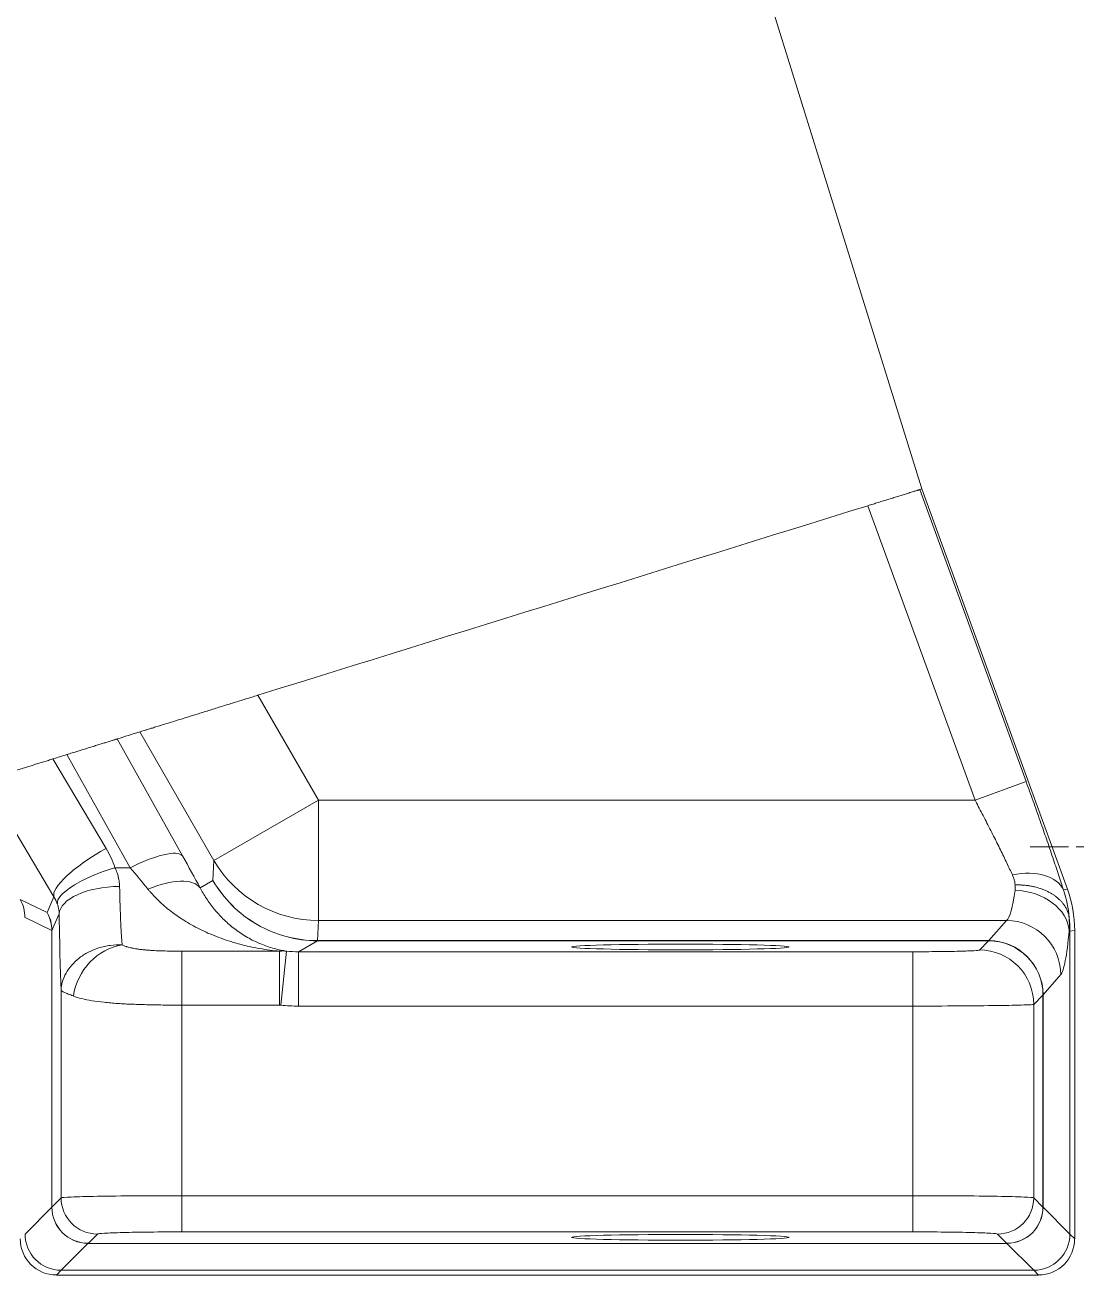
# Model space of a CAD drawing. Header units: millimetres. Extents: x -2122 to 22797, y 3569 to 89276.
# Drawn here: x 9752.5 to 9925.6, y 87179.6 to 87383.9 of the extents above; entities that cross this region are included whole.
import ezdxf

# ---------------------------------------------------------------- set-up
doc = ezdxf.new("R2010")
doc.units = ezdxf.units.MM
doc.header["$LTSCALE"] = 20
doc.linetypes.add('CENTER', pattern=[2, 1.25, -0.25, 0.25, -0.25])
doc.layers.add('IA-DIBUJO', color=3, linetype='Continuous', lineweight=30)
doc.layers.add('IA-EJES', color=4, linetype='CENTER')

msp = doc.modelspace()

# ---------------------------------------------------------------- linework, layer by layer
at = {"layer": 'IA-DIBUJO', "color": 3, "linetype": 'Continuous', "lineweight": 0, "extrusion": (0, 1, -2.22045e-16)}
for p, q in [((9899.19, 87308.09, 1283.42), (9824.01, 87550.12, 1283.42)), ((9898.87, 87307.99, 1283.42), (9916.25, 87260.25, 1283.42)), ((9923, 87242.67, 1283.42), (9899.19, 87308.09, 1283.42)), ((9907.9, 87257.21, 1283.42), (9890.38, 87305.35, 1283.42)), ((9790.62, 87274.37, 1283.42), (9800.53, 87257.21, 1283.42)), ((9767.63, 87267.22, 1283.42), (9778.29, 87248.13, 1283.42)), ((9783.44, 87247.35, 1283.42), (9771.31, 87268.37, 1283.42)), ((9757.1, 87263.95, 1283.42), (9765.82, 87249.32, 1283.42)), ((9769.74, 87246.17, 1283.42), (9759.41, 87264.67, 1283.42)), ((9757.28, 87241.42, 1283.42), (9745.91, 87260.48, 1283.42)), ((9907.9, 87257.21, 1283.42), (9916.25, 87260.25, 1283.42)), ((9800.53, 87257.21, 1283.42), (9783.44, 87247.35, 1283.42)), ((9800.53, 87257.21, 1283.42), (9907.9, 87257.21, 1283.42)), ((9800.53, 87237.55, 1283.42), (9800.53, 87257.21, 1283.42)), ((9909.28, 87254.58, 1283.42), (9909.28, 87254.58, 1283.42)), ((9909.28, 87254.58, 1283.42), (9909.28, 87254.58, 1283.42)), ((9783.28, 87244.09, 1283.42), (9783.44, 87247.35, 1283.42)), ((9767.26, 87246.17, 1283.42), (9769.74, 87246.17, 1283.42)), ((9781.18, 87242.88, 1283.42), (9783.28, 87244.09, 1283.42)), ((9922.34, 87242.56, 1283.42), (9923, 87242.67, 1283.42)), ((9751.76, 87240.99, 1283.42), (9756.15, 87238.86, 1283.42)), ((9756.15, 87238.86, 1283.42), (9757.28, 87241.42, 1283.42)), ((9758.14, 87238.61, 1283.42), (9756.95, 87235.9, 1283.42)), ((9756.93, 87235.9, 1283.42), (9752.55, 87238.02, 1283.42)), ((9800.53, 87237.55, 1283.42), (9800.36, 87234.25, 1283.42)), ((9913.06, 87237.55, 1283.42), (9800.53, 87237.55, 1283.42)), ((9910.18, 87234.25, 1283.42), (9913.06, 87237.55, 1283.42)), ((9756.93, 87190.65, 1283.42), (9756.93, 87235.9, 1283.42)), ((9756.93, 87235.9, 1283.42), (9756.95, 87235.9, 1283.42)), ((9756.95, 87235.9, 1283.42), (9756.95, 87190.69, 1283.42)), ((9800.38, 87234.22, 1283.42), (9797.29, 87232.44, 1283.42)), ((9800.38, 87234.25, 1283.42), (9910.18, 87234.25, 1283.42)), ((9800.38, 87234.25, 1283.42), (9800.38, 87234.22, 1283.42)), ((9910.12, 87234.22, 1283.42), (9800.38, 87234.22, 1283.42)), ((9908.61, 87232.71, 1283.42), (9910.12, 87234.22, 1283.42)), ((9910.12, 87234.22, 1283.42), (9910.12, 87234.22, 1283.42)), ((9923.41, 87235.77, 1283.42), (9923.3, 87235.88, 1283.42)), ((9924.19, 87235.93, 1283.42), (9923.41, 87235.79, 1283.42)), ((9923.41, 87186.28, 1283.42), (9923.41, 87235.77, 1283.42)), ((9924.19, 87185.5, 1283.42), (9924.19, 87235.93, 1283.42)), ((9778.21, 87232.52, 1283.42), (9794.19, 87232.52, 1283.42)), ((9778.21, 87232.52, 1283.42), (9778.21, 87223.71, 1283.42)), ((9794.19, 87232.52, 1283.42), (9794.19, 87223.71, 1283.42)), ((9795.29, 87232.54, 1283.42), (9794.39, 87223.7, 1283.42)), ((9797.29, 87232.44, 1283.42), (9897.75, 87232.44, 1283.42)), ((9797.29, 87232.44, 1283.42), (9797.29, 87223.55, 1283.42)), ((9897.75, 87232.44, 1283.42), (9897.75, 87223.55, 1283.42)), ((9921.92, 87228.7, 1283.42), (9919.04, 87225.4, 1283.42)), ((9758.46, 87192.2, 1283.42), (9758.46, 87226.18, 1283.42)), ((9919.01, 87225.34, 1283.42), (9917.5, 87223.83, 1283.42)), ((9919.01, 87190.69, 1283.42), (9919.01, 87225.34, 1283.42)), ((9919.01, 87225.34, 1283.42), (9919.01, 87225.34, 1283.42)), ((9919.03, 87225.39, 1283.42), (9919.03, 87190.65, 1283.42)), ((9778.21, 87223.71, 1283.42), (9778.21, 87192.55, 1283.42)), ((9794.19, 87223.71, 1283.42), (9778.21, 87223.71, 1283.42)), ((9897.75, 87223.55, 1283.42), (9797.29, 87223.55, 1283.42)), ((9897.75, 87192.55, 1283.42), (9897.75, 87223.55, 1283.42)), ((9917.5, 87223.83, 1283.42), (9917.5, 87192.2, 1283.42)), ((9756.95, 87190.69, 1283.42), (9758.46, 87192.2, 1283.42)), ((9778.21, 87192.55, 1283.42), (9897.75, 87192.55, 1283.42)), ((9778.21, 87192.55, 1283.42), (9778.21, 87186.63, 1283.42)), ((9897.75, 87192.55, 1283.42), (9897.75, 87186.63, 1283.42)), ((9917.5, 87192.2, 1283.42), (9919.01, 87190.69, 1283.42)), ((9752.55, 87186.27, 1283.42), (9756.93, 87190.65, 1283.42)), ((9919.03, 87190.65, 1283.42), (9923.41, 87186.27, 1283.42)), ((9764.38, 87186.27, 1283.42), (9762.87, 87184.76, 1283.42)), ((9897.75, 87186.63, 1283.42), (9778.21, 87186.63, 1283.42)), ((9913.08, 87184.76, 1283.42), (9911.57, 87186.27, 1283.42)), ((9923.41, 87186.28, 1283.42), (9924.19, 87185.5, 1283.42)), ((9762.84, 87184.75, 1283.42), (9758.45, 87180.36, 1283.42)), ((9913.12, 87184.75, 1283.42), (9762.84, 87184.75, 1283.42)), ((9762.87, 87184.76, 1283.42), (9913.08, 87184.76, 1283.42)), ((9917.51, 87180.36, 1283.42), (9913.12, 87184.75, 1283.42)), ((9758.46, 87180.36, 1283.42), (9757.69, 87179.58, 1283.42)), ((9918.27, 87179.58, 1283.42), (9757.69, 87179.58, 1283.42)), ((9758.46, 87180.36, 1283.42), (9917.49, 87180.36, 1283.42)), ((9918.27, 87179.58, 1283.42), (9917.49, 87180.36, 1283.42))]:
    msp.add_line(p, q, dxfattribs=at)
at = {"layer": 'IA-DIBUJO', "color": 3, "linetype": 'Continuous', "lineweight": 0}
for centre, radius, start, end in [((9904.46, 87235.93, 1283.42), 19.73, 359.9998, 20.0002), ((9794.19, 87221.79, 1283.42), 1.92, 84.1835, 89.99)]:
    msp.add_arc(centre, radius, start, end, dxfattribs=at)
at = {"layer": 'IA-DIBUJO', "color": 3, "linetype": 'Continuous', "lineweight": 0, "extrusion": (0, -2.22045e-16, -1)}
msp.add_arc((-9797.29, 87252.24, -1283.42), 28.69, 270.0004, 275.8021, dxfattribs=at)
at = {"layer": 'IA-DIBUJO', "color": 3, "linetype": 'Continuous', "lineweight": 0, "extrusion": (-2.46519e-32, -2.22045e-16, -1)}
for centre, major_axis, ratio, start_param, end_param in [((9765.82, 87246.35, 1283.42), (-8.48, -5.06), 0.261378, 0.054247, 1.725446), ((9755.62, 87243.01, 1283.42), (6.35, -12.1), 0.877264, -1.632642, -1.378094), ((9772.64, 87237.95, 1283.42), (8.67, 4.72), 0.430922, -1.34035, -0.05803), ((9758.46, 87186.27, 1283.42), (-4.19, 4.19), 0.995626, -2.352687, -0.788906)]:
    msp.add_ellipse(centre, major_axis=major_axis, ratio=ratio, start_param=start_param, end_param=end_param, dxfattribs=at)
at = {"layer": 'IA-DIBUJO', "color": 3, "linetype": 'Continuous', "lineweight": 0, "extrusion": (2.46519e-32, -2.22045e-16, -1)}
msp.add_ellipse((9769.74, 87243.2, 1283.42), major_axis=(8.62, 4.81), ratio=0.265428, start_param=-1.423686, end_param=-0.05431, dxfattribs=at)
at = {"layer": 'IA-DIBUJO', "color": 3, "linetype": 'Continuous', "lineweight": 0, "extrusion": (9.86076e-32, -2.22045e-16, -1)}
msp.add_ellipse((9773.45, 87254.24, 1283.42), major_axis=(-14.52, 25.34), ratio=0.041193, start_param=1.838011, end_param=2.059072, dxfattribs=at)
at = {"layer": 'IA-DIBUJO', "color": 3, "linetype": 'Continuous', "lineweight": 0, "extrusion": (0, -2.22045e-16, -1)}
for centre, major_axis, ratio, start_param, end_param in [((9800.53, 87257.21, 1283.42), (-19.73, 1.01), 0.995386, -1.621783, -0.576933), ((9800.36, 87240.15, 1283.42), (-0.01, -5.93), 0.025044, -0.096002, -0.026268), ((9918.95, 87236.46, 1283.42), (0.03, 11.13), 0.096785, -3.252562, -3.241379), ((9859.71, 87185.74, 1283.42), (-17.78, 0), 0.026213, -4.712389, 1.570796), ((9918.25, 87185.52, 1283.42), (4.2, -4.2), 0.997265, -0.784029, 0.784029)]:
    msp.add_ellipse(centre, major_axis=major_axis, ratio=ratio, start_param=start_param, end_param=end_param, dxfattribs=at)
at = {"layer": 'IA-DIBUJO', "color": 3, "linetype": 'Continuous', "lineweight": 0, "extrusion": (-1.2326e-32, -2.22045e-16, -1)}
msp.add_ellipse((9767.26, 87243.2, 1283.42), major_axis=(-9.39, -3.05), ratio=0.287246, start_param=0.044497, end_param=1.663805, dxfattribs=at)
at = {"layer": 'IA-DIBUJO', "color": 3, "linetype": 'Continuous', "lineweight": 0}
for centre, major_axis, ratio, start_param, end_param in [((9764.92, 87250.23, 1283.42), (-14.52, 16.86), 0.047156, -2.075846, -1.85458), ((9914, 87239.52, 1283.42), (8.47, 2.71), 0.598895, 0.065399, 1.381344), ((9912.83, 87257.21, 1283.42), (0, -19.75), 0.121873, 0.095972, 0.73046), ((9914.44, 87235.88, 1283.42), (8.85, -0.83), 0.743412, 0.125555, 1.64044), ((9746.63, 87238.03, 1283.42), (0.56, 5.9), 0.997476, -1.47637, -0.953506), ((9752.34, 87238.62, 1283.42), (-5.53, 1.78), 0.9579, -2.518809, -2.293378), ((9751.03, 87235.9, 1283.42), (-5.42, 2.39), 0.997896, -2.725978, -2.202153), ((9751.03, 87235.9, 1283.42), (2.59, 5.33), 0.995665, -1.12093, -0.597647), ((9913.06, 87228.7, 1283.42), (-6.7, 5.85), 0.991933, -2.419829, -0.857058), ((9903.67, 87235.78, 1283.42), (8.86, 17.7), 0.997106, -1.107507, -0.994739), ((9807.12, 87248.51, 1283.42), (-11.64, -12.53), 0.584564, -5.787784, -5.785758), ((9910.12, 87225.34, 1283.42), (-6.56, 6), 0.999249, -2.400099, -0.830051), ((9910.12, 87225.34, 1283.42), (-6.29, 6.29), 0.999315, -2.355852, -0.785741), ((9910.09, 87238.67, 1283.42), (-0.03, -4.45), 0.242, 0.101188, 0.112373), ((9910.17, 87225.39, 1283.42), (-6.38, 6.19), 0.992805, -2.36696, -0.803382), ((9910.18, 87225.4, 1283.42), (-6.7, 5.85), 0.991933, -2.419829, -0.857058), ((9797.27, 87252.25, 1283.42), (9.9, -17.17), 0.999724, -0.623761, -0.522544), ((9859.71, 87233.21, 1283.42), (-17.78, 0), 0.026177, -4.712389, 1.570796), ((9908.61, 87223.83, 1283.42), (-6.29, 6.29), 0.999315, -2.355852, -0.785741), ((10239.45, 88026.67, 1283.42), (-320.45, -801.34), 0.000113, -0.011685, -0.003848), ((9911.57, 87192.2, 1283.42), (4.19, 4.19), 0.999315, -2.355852, -0.785741), ((9755.74, 87188.28, 1283.42), (1.21, 2.42), 0.00001, -0.186211, -0.058845), ((9913.08, 87190.69, 1283.42), (4.19, 4.19), 0.999315, -2.355852, -0.785741), ((9913.12, 87190.65, 1283.42), (4.19, 4.19), 0.99301, -2.352687, -0.788906), ((9920.21, 87188.28, 1283.42), (-1.21, 2.42), 0.00001, 0.058845, 0.186211), ((9757.7, 87185.52, 1283.42), (4.2, 4.2), 0.997265, 2.357564, 3.925621), ((9917.5, 87186.27, 1283.42), (-4.19, -4.19), 0.995626, 0.788906, 2.352687), ((9760.46, 87183.56, 1283.42), (2.42, 1.21), 0.00001, 0.058846, 0.186212), ((9915.5, 87183.56, 1283.42), (-2.42, 1.21), 0.00001, -0.186212, -0.058846), ((9768.3, 87196.11, 1283.42), (10.74, 15.5), 0.26283, 3.319639, 3.321778), ((9907.64, 87196.14, 1283.42), (-10.76, 15.52), 0.262629, 2.961573, 2.96371)]:
    msp.add_ellipse(centre, major_axis=major_axis, ratio=ratio, start_param=start_param, end_param=end_param, dxfattribs=at)
at = {"layer": 'IA-DIBUJO', "color": 3, "linetype": 'Continuous', "lineweight": 0, "extrusion": (3.85186e-34, -2.22045e-16, -1)}
msp.add_ellipse((9768.02, 87238.61, 1283.42), major_axis=(-9.88, -0.13), ratio=0.455497, start_param=0.029409, end_param=1.5769, dxfattribs=at)
at = {"layer": 'IA-DIBUJO', "color": 3, "linetype": 'Continuous', "lineweight": 0, "extrusion": (-3.69779e-32, -2.22045e-16, -1)}
msp.add_ellipse((9807.09, 87252.87, 1283.42), major_axis=(-14.97, -15.61), ratio=0.681714, start_param=-0.578683, end_param=-0.576654, dxfattribs=at)
at = {"layer": 'IA-DIBUJO', "color": 3, "linetype": 'Continuous', "lineweight": 0, "extrusion": (1.2326e-32, -2.22045e-16, -1)}
for centre, major_axis, ratio, start_param, end_param in [((10716.47, 87556.85, 1283.42), (-806.35, -322.63), 0.000113, 0.003597, 0.011409), ((9768.44, 87225.21, 1283.42), (5.33, 7.11), 0.853796, -2.140136, -0.72053), ((9794.29, 87222.64, 1283.42), (1.34, 9.86), 0.772659, -0.187058, -0.045456)]:
    msp.add_ellipse(centre, major_axis=major_axis, ratio=ratio, start_param=start_param, end_param=end_param, dxfattribs=at)
at = {"layer": 'IA-DIBUJO', "color": 3, "linetype": 'Continuous', "lineweight": 0, "extrusion": (-4.93038e-32, -2.22045e-16, -1)}
for centre, ratio, start_param, end_param in [((9764.38, 87192.2, 1283.42), 0.999315, -2.355852, -0.785741), ((9762.84, 87190.65, 1283.42), 0.99301, -2.352687, -0.788906), ((9762.87, 87190.69, 1283.42), 0.999315, -2.355852, -0.785741)]:
    msp.add_ellipse(centre, major_axis=(-4.19, 4.19), ratio=ratio, start_param=start_param, end_param=end_param, dxfattribs=at)
at = {"layer": 'IA-DIBUJO', "color": 3, "linetype": 'Continuous', "lineweight": 0}
for points, weights in [([(9890.38, 87305.35, 1283.42), (9895.16, 87306.84, 1283.42), (9898.62, 87307.91, 1283.42), (9898.87, 87307.99, 1283.42)], [1, 0.816916247342, 0.816916247342, 1]), ([(9771.31, 87268.37, 1283.42), (9771.87, 87268.54, 1283.42), (9779.73, 87270.98, 1283.42), (9790.57, 87274.35, 1283.42)], [1, 0.817280942531, 0.816916973799, 0.998908093805]), ([(9790.57, 87274.35, 1283.42), (9790.59, 87274.36, 1283.42), (9790.6, 87274.36, 1283.42), (9790.62, 87274.37, 1283.42)], [0.998908093805, 0.999271336079, 0.999635304811, 1]), ([(9759.41, 87264.67, 1283.42), (9764.14, 87266.14, 1283.42), (9767.37, 87267.14, 1283.42), (9767.63, 87267.22, 1283.42)], [1, 0.849744137706, 0.849744137706, 1]), ([(9923.41, 87235.79, 1283.42), (9923.41, 87235.78, 1283.42), (9923.41, 87235.78, 1283.42), (9923.41, 87235.77, 1283.42)], [1, 0.999999904181, 0.999999904181, 1]), ([(9923.41, 87186.27, 1283.42), (9923.41, 87186.27, 1283.42), (9923.41, 87186.27, 1283.42), (9923.41, 87186.28, 1283.42)], [1, 0.9999996191, 0.9999996191, 1])]:
    msp.add_rational_spline(points, weights, degree=3, dxfattribs=at)
for points in [[(9898.87, 87307.99, 1283.42), (9898.98, 87308.02, 1283.42), (9899.08, 87308.06, 1283.42), (9899.19, 87308.09, 1283.42)], [(9790.62, 87274.37, 1283.42), (9823.88, 87284.7, 1283.42), (9857.13, 87295.03, 1283.42), (9890.38, 87305.35, 1283.42)], [(9767.63, 87267.22, 1283.42), (9768.85, 87267.61, 1283.42), (9770.08, 87267.99, 1283.42), (9771.31, 87268.37, 1283.42)], [(9757.1, 87263.95, 1283.42), (9757.87, 87264.19, 1283.42), (9758.64, 87264.43, 1283.42), (9759.41, 87264.67, 1283.42)], [(9914.44, 87242.5, 1283.42), (9914.48, 87242.77, 1283.42), (9914.49, 87243.06, 1283.42), (9914.46, 87243.35, 1283.42)], [(9922.34, 87242.56, 1283.42), (9922.86, 87241.05, 1283.42), (9923.16, 87239.53, 1283.42), (9923.29, 87238.02, 1283.42)], [(9923.26, 87238.26, 1283.42), (9923.33, 87237.46, 1283.42), (9923.34, 87236.66, 1283.42), (9923.3, 87235.88, 1283.42)]]:
    msp.add_open_spline(points, degree=3, dxfattribs=at)
msp.add_rational_spline([(9748.47, 87261.27, 1283.42), (9748.79, 87261.37, 1283.42), (9749.13, 87261.48, 1283.42), (9749.49, 87261.59, 1283.42), (9751.66, 87262.26, 1283.42), (9754.35, 87263.1, 1283.42), (9757.1, 87263.95, 1283.42)], [0.975061381996, 0.981599804269, 0.989912676937, 1, 0.942655998241, 0.942655998241, 1], degree=3, knots=[72.4169756, 72.4169756, 72.4169756, 72.4169756, 72.5639649, 72.5639649, 72.5639649, 73.399564, 73.399564, 73.399564, 73.399564], dxfattribs=at)
for points, knots in [([(9916.25, 87260.25, 1283.42), (9916.44, 87259.72, 1283.42), (9916.63, 87259.2, 1283.42), (9917.01, 87258.13, 1283.42), (9917.2, 87257.6, 1283.42), (9917.59, 87256.53, 1283.42), (9917.78, 87255.99, 1283.42), (9918.16, 87254.91, 1283.42), (9918.35, 87254.37, 1283.42), (9918.73, 87253.3, 1283.42), (9918.91, 87252.76, 1283.42), (9919.26, 87251.78, 1283.42), (9919.41, 87251.33, 1283.42), (9919.74, 87250.37, 1283.42), (9919.92, 87249.86, 1283.42), (9920.27, 87248.84, 1283.42), (9920.44, 87248.34, 1283.42), (9920.77, 87247.36, 1283.42), (9920.93, 87246.88, 1283.42), (9921.24, 87245.94, 1283.42), (9921.39, 87245.48, 1283.42), (9921.69, 87244.58, 1283.42), (9921.83, 87244.14, 1283.42), (9922.1, 87243.32, 1283.42), (9922.22, 87242.93, 1283.42), (9922.34, 87242.56, 1283.42)], [4.8644364, 4.8644364, 4.8644364, 4.8644364, 4.9204346, 4.9204346, 4.9769257, 4.9769257, 5.0339933, 5.0339933, 5.0912139, 5.0912139, 5.1483818, 5.1483818, 5.1972786, 5.1972786, 5.2542362, 5.2542362, 5.3111376, 5.3111376, 5.3676205, 5.3676205, 5.423734, 5.423734, 5.4791381, 5.4791381, 5.5301133, 5.5301133, 5.5301133, 5.5301133]), ([(9914, 87245.01, 1283.42), (9913.86, 87245.32, 1283.42), (9913.71, 87245.63, 1283.42), (9913.56, 87245.95, 1283.42), (9913.41, 87246.27, 1283.42), (9913.25, 87246.61, 1283.42), (9913.09, 87246.95, 1283.42), (9912.92, 87247.29, 1283.42), (9912.75, 87247.64, 1283.42), (9912.58, 87248, 1283.42), (9912.4, 87248.36, 1283.42), (9912.22, 87248.73, 1283.42), (9912.04, 87249.11, 1283.42), (9911.86, 87249.48, 1283.42), (9911.67, 87249.86, 1283.42), (9911.48, 87250.25, 1283.42), (9911.39, 87250.42, 1283.42), (9911.31, 87250.59, 1283.42), (9911.22, 87250.76, 1283.42), (9911.03, 87251.15, 1283.42), (9910.83, 87251.55, 1283.42), (9910.63, 87251.95, 1283.42), (9910.42, 87252.35, 1283.42), (9910.22, 87252.75, 1283.42), (9910.01, 87253.16, 1283.42), (9909.8, 87253.57, 1283.42), (9909.59, 87253.97, 1283.42), (9909.38, 87254.38, 1283.42), (9909.17, 87254.79, 1283.42), (9908.96, 87255.19, 1283.42), (9908.75, 87255.6, 1283.42), (9908.54, 87256, 1283.42), (9908.33, 87256.4, 1283.42), (9908.12, 87256.8, 1283.42), (9908.05, 87256.93, 1283.42), (9907.98, 87257.07, 1283.42), (9907.9, 87257.21, 1283.42)], [0.7530721, 0.7530721, 0.7530721, 0.7530721, 0.8129194, 0.8129194, 0.8129194, 0.8734478, 0.8734478, 0.8734478, 0.9349025, 0.9349025, 0.9349025, 0.9967552, 0.9967552, 0.9967552, 1.0589257, 1.0589257, 1.0589257, 1.0859032, 1.0859032, 1.0859032, 1.148438, 1.148438, 1.148438, 1.2112001, 1.2112001, 1.2112001, 1.2737574, 1.2737574, 1.2737574, 1.3359324, 1.3359324, 1.3359324, 1.3973459, 1.3973459, 1.3973459, 1.4187489, 1.4187489, 1.4187489, 1.4187489]), ([(9767.26, 87246.17, 1283.42), (9767.39, 87245.9, 1283.42), (9767.5, 87245.63, 1283.42), (9767.68, 87245.12, 1283.42), (9767.75, 87244.89, 1283.42), (9767.81, 87244.64, 1283.42), (9767.81, 87244.64, 1283.42), (9767.85, 87244.49, 1283.42), (9767.88, 87244.35, 1283.42), (9767.93, 87244.08, 1283.42), (9767.95, 87243.94, 1283.42), (9767.99, 87243.66, 1283.42), (9768, 87243.52, 1283.42), (9768.01, 87243.29, 1283.42), (9768.02, 87243.2, 1283.42), (9768.02, 87243.11, 1283.42)], [0, 0, 0, 0, 0.000464938, 0.000464938, 0.00085995, 0.00085995, 0.00087405, 0.00087405, 0.00110352, 0.00110352, 0.001333426, 0.001333426, 0.001564968, 0.001564968, 0.0017199, 0.0017199, 0.0017199, 0.0017199]), ([(9914.46, 87243.35, 1283.42), (9914.45, 87243.52, 1283.42), (9914.42, 87243.7, 1283.42), (9914.35, 87244.05, 1283.42), (9914.3, 87244.22, 1283.42), (9914.19, 87244.58, 1283.42), (9914.12, 87244.75, 1283.42), (9914.03, 87244.96, 1283.42), (9914.01, 87244.99, 1283.42), (9914, 87245.01, 1283.42)], [0, 0, 0, 0, 0.00036327, 0.00036327, 0.000726768, 0.000726768, 0.001090772, 0.001090772, 0.001143575, 0.001143575, 0.001143575, 0.001143575]), ([(9768.02, 87243.11, 1283.42), (9768.03, 87242.76, 1283.42), (9768.03, 87242.41, 1283.42), (9768.04, 87242.07, 1283.42), (9768.05, 87241.72, 1283.42), (9768.06, 87241.38, 1283.42), (9768.07, 87241.05, 1283.42), (9768.08, 87240.7, 1283.42), (9768.08, 87240.36, 1283.42), (9768.09, 87240.03, 1283.42), (9768.1, 87239.71, 1283.42), (9768.12, 87239.39, 1283.42), (9768.13, 87239.07, 1283.42), (9768.14, 87238.76, 1283.42), (9768.15, 87238.45, 1283.42), (9768.16, 87238.15, 1283.42), (9768.17, 87237.85, 1283.42), (9768.18, 87237.56, 1283.42), (9768.2, 87237.28, 1283.42), (9768.21, 87237.01, 1283.42), (9768.22, 87236.74, 1283.42), (9768.23, 87236.48, 1283.42), (9768.25, 87236.23, 1283.42), (9768.26, 87235.98, 1283.42), (9768.27, 87235.75, 1283.42), (9768.29, 87235.52, 1283.42), (9768.3, 87235.29, 1283.42), (9768.32, 87235.08, 1283.42), (9768.33, 87234.88, 1283.42), (9768.34, 87234.68, 1283.42), (9768.36, 87234.5, 1283.42), (9768.37, 87234.31, 1283.42), (9768.39, 87234.14, 1283.42), (9768.4, 87233.98, 1283.42), (9768.41, 87233.83, 1283.42), (9768.43, 87233.69, 1283.42), (9768.44, 87233.55, 1283.42)], [0.4729667, 0.4729667, 0.4729667, 0.4729667, 0.5341451, 0.5341451, 0.5341451, 0.5959046, 0.5959046, 0.5959046, 0.6591244, 0.6591244, 0.6591244, 0.7218991, 0.7218991, 0.7218991, 0.7853415, 0.7853415, 0.7853415, 0.8487838, 0.8487838, 0.8487838, 0.9115815, 0.9115815, 0.9115815, 0.9744542, 0.9744542, 0.9744542, 1.0369934, 1.0369934, 1.0369934, 1.0991531, 1.0991531, 1.0991531, 1.1605298, 1.1605298, 1.1605298, 1.2201674, 1.2201674, 1.2201674, 1.2201674]), ([(9794.19, 87232.52, 1283.42), (9793.65, 87232.57, 1283.42), (9793.11, 87232.63, 1283.42), (9792.57, 87232.7, 1283.42), (9792.02, 87232.78, 1283.42), (9791.47, 87232.86, 1283.42), (9790.92, 87232.96, 1283.42), (9790.36, 87233.06, 1283.42), (9789.79, 87233.17, 1283.42), (9789.23, 87233.29, 1283.42), (9788.78, 87233.39, 1283.42), (9788.33, 87233.5, 1283.42), (9787.88, 87233.62, 1283.42), (9787.33, 87233.76, 1283.42), (9786.78, 87233.92, 1283.42), (9786.23, 87234.09, 1283.42), (9785.69, 87234.25, 1283.42), (9785.15, 87234.44, 1283.42), (9784.62, 87234.63, 1283.42), (9784.1, 87234.82, 1283.42), (9783.58, 87235.02, 1283.42), (9783.08, 87235.23, 1283.42), (9782.66, 87235.4, 1283.42), (9782.25, 87235.58, 1283.42), (9781.84, 87235.77, 1283.42), (9781.37, 87235.99, 1283.42), (9780.91, 87236.22, 1283.42), (9780.45, 87236.46, 1283.42), (9780.01, 87236.7, 1283.42), (9779.57, 87236.94, 1283.42), (9779.15, 87237.19, 1283.42), (9778.73, 87237.44, 1283.42), (9778.33, 87237.69, 1283.42), (9777.93, 87237.96, 1283.42), (9777.55, 87238.21, 1283.42), (9777.17, 87238.47, 1283.42), (9776.81, 87238.74, 1283.42), (9776.76, 87238.78, 1283.42), (9776.71, 87238.81, 1283.42), (9776.66, 87238.85, 1283.42), (9776.3, 87239.12, 1283.42), (9775.95, 87239.4, 1283.42), (9775.62, 87239.68, 1283.42), (9775.29, 87239.95, 1283.42), (9774.97, 87240.24, 1283.42), (9774.66, 87240.52, 1283.42), (9774.35, 87240.81, 1283.42), (9774.06, 87241.09, 1283.42), (9773.78, 87241.39, 1283.42), (9773.5, 87241.67, 1283.42), (9773.24, 87241.96, 1283.42), (9772.98, 87242.26, 1283.42), (9772.86, 87242.4, 1283.42), (9772.75, 87242.53, 1283.42), (9772.64, 87242.67, 1283.42)], [4.8170827, 4.8170827, 4.8170827, 4.8170827, 4.876531, 4.876531, 4.876531, 4.9370751, 4.9370751, 4.9370751, 4.99925, 4.99925, 4.99925, 5.0490402, 5.0490402, 5.0490402, 5.1110924, 5.1110924, 5.1110924, 5.1728921, 5.1728921, 5.1728921, 5.2334581, 5.2334581, 5.2334581, 5.2836187, 5.2836187, 5.2836187, 5.3422317, 5.3422317, 5.3422317, 5.3994256, 5.3994256, 5.3994256, 5.4557392, 5.4557392, 5.4557392, 5.5109143, 5.5109143, 5.5109143, 5.5180707, 5.5180707, 5.5180707, 5.5731661, 5.5731661, 5.5731661, 5.6273724, 5.6273724, 5.6273724, 5.6811161, 5.6811161, 5.6811161, 5.7342651, 5.7342651, 5.7342651, 5.7589933, 5.7589933, 5.7589933, 5.7589933]), ([(9781.18, 87242.88, 1283.42), (9781.34, 87242.59, 1283.42), (9781.5, 87242.29, 1283.42), (9781.67, 87242, 1283.42), (9781.85, 87241.7, 1283.42), (9782.03, 87241.41, 1283.42), (9782.23, 87241.12, 1283.42), (9782.42, 87240.83, 1283.42), (9782.62, 87240.54, 1283.42), (9782.83, 87240.25, 1283.42), (9783.04, 87239.96, 1283.42), (9783.26, 87239.68, 1283.42), (9783.49, 87239.4, 1283.42), (9783.59, 87239.28, 1283.42), (9783.7, 87239.15, 1283.42), (9783.8, 87239.03, 1283.42), (9784.04, 87238.75, 1283.42), (9784.28, 87238.49, 1283.42), (9784.53, 87238.23, 1283.42), (9784.79, 87237.96, 1283.42), (9785.05, 87237.7, 1283.42), (9785.32, 87237.44, 1283.42), (9785.6, 87237.19, 1283.42), (9785.88, 87236.94, 1283.42), (9786.17, 87236.7, 1283.42), (9786.46, 87236.45, 1283.42), (9786.76, 87236.21, 1283.42), (9787.07, 87235.99, 1283.42), (9787.11, 87235.96, 1283.42), (9787.14, 87235.93, 1283.42), (9787.18, 87235.91, 1283.42), (9787.5, 87235.67, 1283.42), (9787.82, 87235.45, 1283.42), (9788.15, 87235.24, 1283.42), (9788.49, 87235.02, 1283.42), (9788.83, 87234.82, 1283.42), (9789.18, 87234.63, 1283.42), (9789.53, 87234.44, 1283.42), (9789.88, 87234.25, 1283.42), (9790.24, 87234.09, 1283.42), (9790.53, 87233.95, 1283.42), (9790.82, 87233.82, 1283.42), (9791.11, 87233.7, 1283.42), (9791.48, 87233.55, 1283.42), (9791.84, 87233.41, 1283.42), (9792.21, 87233.29, 1283.42), (9792.57, 87233.16, 1283.42), (9792.93, 87233.05, 1283.42), (9793.29, 87232.96, 1283.42), (9793.65, 87232.86, 1283.42), (9794, 87232.78, 1283.42), (9794.35, 87232.7, 1283.42), (9794.66, 87232.64, 1283.42), (9794.97, 87232.58, 1283.42), (9795.29, 87232.54, 1283.42)], [0.524192, 0.524192, 0.524192, 0.524192, 0.5772529, 0.5772529, 0.5772529, 0.6310052, 0.6310052, 0.6310052, 0.6852093, 0.6852093, 0.6852093, 0.7401663, 0.7401663, 0.7401663, 0.7651528, 0.7651528, 0.7651528, 0.820274, 0.820274, 0.820274, 0.8767931, 0.8767931, 0.8767931, 0.9341787, 0.9341787, 0.9341787, 0.9927486, 0.9927486, 0.9927486, 0.9995959, 0.9995959, 0.9995959, 1.0602104, 1.0602104, 1.0602104, 1.1216719, 1.1216719, 1.1216719, 1.1837198, 1.1837198, 1.1837198, 1.2341211, 1.2341211, 1.2341211, 1.2962575, 1.2962575, 1.2962575, 1.3573949, 1.3573949, 1.3573949, 1.4167279, 1.4167279, 1.4167279, 1.4694597, 1.4694597, 1.4694597, 1.4694597]), ([(9800.36, 87234.25, 1283.42), (9798.64, 87234.25, 1283.42), (9796.92, 87234.48, 1283.42), (9793.6, 87235.37, 1283.42), (9791.99, 87236.04, 1283.42), (9789.01, 87237.75, 1283.42), (9787.63, 87238.81, 1283.42), (9785.2, 87241.24, 1283.42), (9784.14, 87242.61, 1283.42), (9783.28, 87244.09, 1283.42)], [0.525947, 0.525947, 0.525947, 0.525947, 0.787159, 0.787159, 1.048372, 1.048372, 1.309584, 1.309584, 1.570796, 1.570796, 1.570796, 1.570796]), ([(9800.35, 87234.22, 1283.42), (9798.63, 87234.23, 1283.42), (9796.91, 87234.46, 1283.42), (9793.59, 87235.35, 1283.42), (9791.99, 87236.02, 1283.42), (9789.01, 87237.74, 1283.42), (9787.63, 87238.8, 1283.42), (9785.2, 87241.23, 1283.42), (9784.14, 87242.61, 1283.42), (9783.28, 87244.09, 1283.42)], [0.525947, 0.525947, 0.525947, 0.525947, 0.787159, 0.787159, 1.048372, 1.048372, 1.309584, 1.309584, 1.570796, 1.570796, 1.570796, 1.570796]), ([(9923.26, 87238.26, 1283.42), (9923.23, 87238.39, 1283.42), (9923.2, 87238.52, 1283.42), (9923.16, 87238.65, 1283.42), (9923.12, 87238.78, 1283.42), (9923.08, 87238.9, 1283.42), (9923.03, 87239.03, 1283.42), (9922.99, 87239.13, 1283.42), (9922.94, 87239.23, 1283.42), (9922.9, 87239.33, 1283.42), (9922.82, 87239.49, 1283.42), (9922.73, 87239.65, 1283.42), (9922.64, 87239.8, 1283.42), (9922.54, 87239.96, 1283.42), (9922.44, 87240.11, 1283.42), (9922.32, 87240.26, 1283.42), (9922.3, 87240.29, 1283.42), (9922.28, 87240.31, 1283.42), (9922.27, 87240.34, 1283.42), (9922.17, 87240.46, 1283.42), (9922.07, 87240.57, 1283.42), (9921.96, 87240.69, 1283.42), (9921.86, 87240.8, 1283.42), (9921.74, 87240.92, 1283.42), (9921.62, 87241.02, 1283.42), (9921.55, 87241.1, 1283.42), (9921.47, 87241.16, 1283.42), (9921.39, 87241.23, 1283.42), (9921.28, 87241.33, 1283.42), (9921.16, 87241.42, 1283.42), (9921.03, 87241.51, 1283.42), (9920.91, 87241.6, 1283.42), (9920.79, 87241.69, 1283.42), (9920.66, 87241.78, 1283.42), (9920.54, 87241.85, 1283.42), (9920.41, 87241.93, 1283.42), (9920.29, 87242, 1283.42), (9920.13, 87242.09, 1283.42), (9919.97, 87242.18, 1283.42), (9919.81, 87242.26, 1283.42), (9919.65, 87242.34, 1283.42), (9919.48, 87242.42, 1283.42), (9919.31, 87242.49, 1283.42), (9919.21, 87242.53, 1283.42), (9919.11, 87242.57, 1283.42), (9919.01, 87242.61, 1283.42), (9918.86, 87242.67, 1283.42), (9918.72, 87242.72, 1283.42), (9918.57, 87242.77, 1283.42), (9918.43, 87242.82, 1283.42), (9918.28, 87242.87, 1283.42), (9918.13, 87242.91, 1283.42), (9917.98, 87242.95, 1283.42), (9917.82, 87242.99, 1283.42), (9917.67, 87243.03, 1283.42), (9917.64, 87243.04, 1283.42), (9917.6, 87243.05, 1283.42), (9917.57, 87243.05, 1283.42), (9917.38, 87243.1, 1283.42), (9917.19, 87243.14, 1283.42), (9917, 87243.17, 1283.42), (9916.81, 87243.2, 1283.42), (9916.62, 87243.23, 1283.42), (9916.42, 87243.26, 1283.42), (9916.3, 87243.27, 1283.42), (9916.17, 87243.29, 1283.42), (9916.05, 87243.3, 1283.42), (9915.87, 87243.32, 1283.42), (9915.68, 87243.33, 1283.42), (9915.5, 87243.34, 1283.42), (9915.42, 87243.35, 1283.42), (9915.34, 87243.35, 1283.42), (9915.26, 87243.35, 1283.42), (9915.14, 87243.35, 1283.42), (9915.03, 87243.36, 1283.42), (9914.91, 87243.36, 1283.42), (9914.79, 87243.36, 1283.42), (9914.67, 87243.36, 1283.42), (9914.55, 87243.35, 1283.42), (9914.52, 87243.35, 1283.42), (9914.49, 87243.35, 1283.42), (9914.46, 87243.35, 1283.42)], [0, 0, 0, 0, 0.000283757, 0.000283757, 0.000283757, 0.000569682, 0.000569682, 0.000569682, 0.000800321, 0.000800321, 0.000800321, 0.001168861, 0.001168861, 0.001168861, 0.001539334, 0.001539334, 0.001539334, 0.001600641, 0.001600641, 0.001600641, 0.00190103, 0.00190103, 0.00190103, 0.002204646, 0.002204646, 0.002204646, 0.002400962, 0.002400962, 0.002400962, 0.002675656, 0.002675656, 0.002675656, 0.002949858, 0.002949858, 0.002949858, 0.003201282, 0.003201282, 0.003201282, 0.003509579, 0.003509579, 0.003509579, 0.003820636, 0.003820636, 0.003820636, 0.004001603, 0.004001603, 0.004001603, 0.004251107, 0.004251107, 0.004251107, 0.004500601, 0.004500601, 0.004500601, 0.004750769, 0.004750769, 0.004750769, 0.004801924, 0.004801924, 0.004801924, 0.005105171, 0.005105171, 0.005105171, 0.005410147, 0.005410147, 0.005410147, 0.005602244, 0.005602244, 0.005602244, 0.005882859, 0.005882859, 0.005882859, 0.006002405, 0.006002405, 0.006002405, 0.006178936, 0.006178936, 0.006178936, 0.006356838, 0.006356838, 0.006356838, 0.006402565, 0.006402565, 0.006402565, 0.006402565]), ([(9758.14, 87238.61, 1283.42), (9758.14, 87238.71, 1283.42), (9758.13, 87238.81, 1283.42), (9758.13, 87238.91, 1283.42), (9758.12, 87239.01, 1283.42), (9758.1, 87239.11, 1283.42), (9758.09, 87239.22, 1283.42), (9758.08, 87239.29, 1283.42), (9758.07, 87239.36, 1283.42), (9758.05, 87239.43, 1283.42), (9758.04, 87239.53, 1283.42), (9758.01, 87239.64, 1283.42), (9757.99, 87239.74, 1283.42), (9757.96, 87239.84, 1283.42), (9757.93, 87239.95, 1283.42), (9757.9, 87240.06, 1283.42), (9757.88, 87240.13, 1283.42), (9757.86, 87240.2, 1283.42), (9757.83, 87240.27, 1283.42)], [0, 0, 0, 0, 0.000243895, 0.000243895, 0.000243895, 0.000483725, 0.000483725, 0.000483725, 0.000640369, 0.000640369, 0.000640369, 0.000863469, 0.000863469, 0.000863469, 0.001080487, 0.001080487, 0.001080487, 0.001220094, 0.001220094, 0.001220094, 0.001220094]), ([(9758.46, 87226.18, 1283.42), (9758.41, 87227.2, 1283.42), (9758.36, 87228.44, 1283.42), (9758.32, 87229.87, 1283.42), (9758.25, 87232.33, 1283.42), (9758.19, 87235.36, 1283.42), (9758.14, 87238.61, 1283.42)], [5.2177135, 5.2177135, 5.2177135, 5.2177135, 5.4349094, 5.4349094, 5.4349094, 5.8102186, 5.8102186, 5.8102186, 5.8102186]), ([(9923.29, 87238.02, 1283.42), (9923.29, 87238.06, 1283.42), (9923.28, 87238.1, 1283.42), (9923.28, 87238.14, 1283.42), (9923.27, 87238.17, 1283.42), (9923.27, 87238.2, 1283.42), (9923.26, 87238.23, 1283.42), (9923.26, 87238.24, 1283.42), (9923.26, 87238.25, 1283.42), (9923.26, 87238.26, 1283.42)], [0, 0, 0, 0, 0.0000654423, 0.0000654423, 0.0000654423, 0.0001095013, 0.0001095013, 0.0001095013, 0.0001308846, 0.0001308846, 0.0001308846, 0.0001308846]), ([(9923.3, 87235.88, 1283.42), (9923.11, 87233.89, 1283.42), (9922.89, 87232.21, 1283.42), (9922.66, 87230.98, 1283.42), (9922.42, 87229.75, 1283.42), (9922.17, 87228.99, 1283.42), (9921.92, 87228.7, 1283.42)], [0.8403366, 0.8403366, 0.8403366, 0.8403366, 1.1575806, 1.1575806, 1.1575806, 1.4748248, 1.4748248, 1.4748248, 1.4748248]), ([(9758.46, 87226.18, 1283.42), (9758.47, 87226.64, 1283.42), (9758.55, 87227.1, 1283.42), (9758.68, 87227.56, 1283.42), (9758.81, 87228.03, 1283.42), (9759.01, 87228.48, 1283.42), (9759.26, 87228.93, 1283.42), (9759.5, 87229.37, 1283.42), (9759.81, 87229.81, 1283.42), (9760.18, 87230.23, 1283.42), (9760.54, 87230.64, 1283.42), (9760.95, 87231.03, 1283.42), (9761.41, 87231.39, 1283.42), (9761.86, 87231.75, 1283.42), (9762.37, 87232.07, 1283.42), (9762.91, 87232.35, 1283.42), (9763.45, 87232.63, 1283.42), (9764.02, 87232.87, 1283.42), (9764.62, 87233.06, 1283.42), (9764.92, 87233.16, 1283.42), (9765.23, 87233.24, 1283.42), (9765.55, 87233.31, 1283.42), (9765.86, 87233.38, 1283.42), (9766.18, 87233.43, 1283.42), (9766.49, 87233.47, 1283.42), (9767.13, 87233.56, 1283.42), (9767.78, 87233.59, 1283.42), (9768.44, 87233.55, 1283.42)], [-0.000019399, -0.000019399, -0.000019399, -0.000019399, 0.000992149, 0.000992149, 0.000992149, 0.00200404, 0.00200404, 0.00200404, 0.003015932, 0.003015932, 0.003015932, 0.004027823, 0.004027823, 0.004027823, 0.005039715, 0.005039715, 0.005039715, 0.006051607, 0.006051607, 0.006051607, 0.006557552, 0.006557552, 0.006557552, 0.007063498, 0.007063498, 0.007063498, 0.00807539, 0.00807539, 0.00807539, 0.00807539]), ([(9768.44, 87233.55, 1283.42), (9768.51, 87233.52, 1283.42), (9768.58, 87233.49, 1283.42), (9768.65, 87233.45, 1283.42), (9768.73, 87233.42, 1283.42), (9768.8, 87233.39, 1283.42), (9768.88, 87233.36, 1283.42), (9768.97, 87233.33, 1283.42), (9769.05, 87233.3, 1283.42), (9769.14, 87233.27, 1283.42), (9769.16, 87233.26, 1283.42), (9769.17, 87233.26, 1283.42), (9769.18, 87233.26, 1283.42), (9769.23, 87233.24, 1283.42), (9769.27, 87233.23, 1283.42), (9769.32, 87233.21, 1283.42), (9769.47, 87233.17, 1283.42), (9769.63, 87233.12, 1283.42), (9769.79, 87233.09, 1283.42), (9769.89, 87233.06, 1283.42), (9769.99, 87233.04, 1283.42), (9770.09, 87233.02, 1283.42), (9770.18, 87233, 1283.42), (9770.27, 87232.98, 1283.42), (9770.36, 87232.97, 1283.42), (9770.53, 87232.94, 1283.42), (9770.7, 87232.91, 1283.42), (9770.87, 87232.88, 1283.42), (9770.97, 87232.87, 1283.42), (9771.07, 87232.85, 1283.42), (9771.17, 87232.84, 1283.42), (9771.29, 87232.82, 1283.42), (9771.41, 87232.81, 1283.42), (9771.53, 87232.8, 1283.42), (9771.75, 87232.77, 1283.42), (9771.98, 87232.75, 1283.42), (9772.2, 87232.73, 1283.42), (9772.27, 87232.72, 1283.42), (9772.33, 87232.72, 1283.42), (9772.4, 87232.71, 1283.42), (9772.53, 87232.7, 1283.42), (9772.66, 87232.69, 1283.42), (9772.79, 87232.68, 1283.42), (9772.99, 87232.66, 1283.42), (9773.2, 87232.65, 1283.42), (9773.41, 87232.64, 1283.42), (9773.52, 87232.63, 1283.42), (9773.63, 87232.63, 1283.42), (9773.74, 87232.62, 1283.42), (9773.91, 87232.61, 1283.42), (9774.07, 87232.6, 1283.42), (9774.24, 87232.6, 1283.42), (9774.31, 87232.59, 1283.42), (9774.38, 87232.59, 1283.42), (9774.46, 87232.59, 1283.42), (9774.68, 87232.58, 1283.42), (9774.9, 87232.57, 1283.42), (9775.12, 87232.56, 1283.42), (9775.14, 87232.56, 1283.42), (9775.16, 87232.56, 1283.42), (9775.19, 87232.56, 1283.42), (9775.27, 87232.56, 1283.42), (9775.36, 87232.56, 1283.42), (9775.45, 87232.56, 1283.42), (9775.9, 87232.54, 1283.42), (9776.36, 87232.54, 1283.42), (9776.82, 87232.53, 1283.42), (9777.28, 87232.52, 1283.42), (9777.74, 87232.52, 1283.42), (9778.21, 87232.52, 1283.42)], [0, 0, 0, 0, 0.000183296, 0.000183296, 0.000183296, 0.000374016, 0.000374016, 0.000374016, 0.000576406, 0.000576406, 0.000576406, 0.000602713, 0.000602713, 0.000602713, 0.000708992, 0.000708992, 0.000708992, 0.001040251, 0.001040251, 0.001040251, 0.001241461, 0.001241461, 0.001241461, 0.001417984, 0.001417984, 0.001417984, 0.001732647, 0.001732647, 0.001732647, 0.001915191, 0.001915191, 0.001915191, 0.002126976, 0.002126976, 0.002126976, 0.002509998, 0.002509998, 0.002509998, 0.002621129, 0.002621129, 0.002621129, 0.002835969, 0.002835969, 0.002835969, 0.003179296, 0.003179296, 0.003179296, 0.00335602, 0.00335602, 0.00335602, 0.003618354, 0.003618354, 0.003618354, 0.003733307, 0.003733307, 0.003733307, 0.004083327, 0.004083327, 0.004083327, 0.004115144, 0.004115144, 0.004115144, 0.004253953, 0.004253953, 0.004253953, 0.004962945, 0.004962945, 0.004962945, 0.005671937, 0.005671937, 0.005671937, 0.005671937]), ([(9897.75, 87232.44, 1283.42), (9899.15, 87232.44, 1283.42), (9900.55, 87232.44, 1283.42), (9903.14, 87232.47, 1283.42), (9904.33, 87232.49, 1283.42), (9906.33, 87232.54, 1283.42), (9907.15, 87232.57, 1283.42), (9908.27, 87232.64, 1283.42), (9908.58, 87232.68, 1283.42), (9908.61, 87232.71, 1283.42)], [3.141593, 3.141593, 3.141593, 3.141593, 3.527747, 3.527747, 3.913901, 3.913901, 4.300055, 4.300055, 4.686209, 4.686209, 4.686209, 4.686209]), ([(9760.45, 87225.21, 1283.42), (9760.15, 87225.33, 1283.42), (9759.87, 87225.43, 1283.42), (9759.39, 87225.6, 1283.42), (9759.19, 87225.68, 1283.42), (9758.85, 87225.82, 1283.42), (9758.72, 87225.89, 1283.42), (9758.53, 87226.03, 1283.42), (9758.48, 87226.1, 1283.42), (9758.46, 87226.18, 1283.42)], [0, 0, 0, 0, 0.001073856, 0.001073856, 0.002147711, 0.002147711, 0.003221567, 0.003221567, 0.004295221, 0.004295221, 0.004295221, 0.004295221]), ([(9778.21, 87223.71, 1283.42), (9777.28, 87223.71, 1283.42), (9776.35, 87223.71, 1283.42), (9774.54, 87223.73, 1283.42), (9773.64, 87223.75, 1283.42), (9772.32, 87223.78, 1283.42), (9771.88, 87223.79, 1283.42), (9771.01, 87223.82, 1283.42), (9770.58, 87223.83, 1283.42), (9769.31, 87223.88, 1283.42), (9768.5, 87223.92, 1283.42), (9766.95, 87224.03, 1283.42), (9766.2, 87224.09, 1283.42), (9764.78, 87224.24, 1283.42), (9764.12, 87224.32, 1283.42), (9762.9, 87224.52, 1283.42), (9762.34, 87224.63, 1283.42), (9761.32, 87224.89, 1283.42), (9760.85, 87225.04, 1283.42), (9760.45, 87225.21, 1283.42)], [0, 0, 0, 0, 0.00141353, 0.00141353, 0.00282706, 0.00282706, 0.00353383, 0.00353383, 0.0042406, 0.0042406, 0.00565413, 0.00565413, 0.00706766, 0.00706766, 0.00848119, 0.00848119, 0.00989472, 0.00989472, 0.01130826, 0.01130826, 0.01130826, 0.01130826]), ([(9917.5, 87223.83, 1283.42), (9917.43, 87223.79, 1283.42), (9916.87, 87223.76, 1283.42), (9914.83, 87223.69, 1283.42), (9913.36, 87223.66, 1283.42), (9909.71, 87223.61, 1283.42), (9907.55, 87223.59, 1283.42), (9902.84, 87223.56, 1283.42), (9900.29, 87223.55, 1283.42), (9897.75, 87223.55, 1283.42)], [1.596976, 1.596976, 1.596976, 1.596976, 1.98313, 1.98313, 2.369284, 2.369284, 2.755439, 2.755439, 3.141593, 3.141593, 3.141593, 3.141593]), ([(9758.46, 87192.2, 1283.42), (9758.53, 87192.24, 1283.42), (9759.09, 87192.29, 1283.42), (9761.13, 87192.38, 1283.42), (9762.6, 87192.41, 1283.42), (9766.24, 87192.48, 1283.42), (9768.41, 87192.51, 1283.42), (9773.12, 87192.54, 1283.42), (9775.66, 87192.55, 1283.42), (9778.21, 87192.55, 1283.42)], [1.596976, 1.596976, 1.596976, 1.596976, 1.98313, 1.98313, 2.369284, 2.369284, 2.755439, 2.755439, 3.141593, 3.141593, 3.141593, 3.141593]), ([(9897.75, 87192.55, 1283.42), (9900.29, 87192.55, 1283.42), (9902.84, 87192.54, 1283.42), (9907.55, 87192.51, 1283.42), (9909.71, 87192.48, 1283.42), (9913.36, 87192.41, 1283.42), (9914.83, 87192.38, 1283.42), (9916.87, 87192.29, 1283.42), (9917.43, 87192.24, 1283.42), (9917.5, 87192.2, 1283.42)], [0, 0, 0, 0, 0.386154, 0.386154, 0.772308, 0.772308, 1.158462, 1.158462, 1.544616, 1.544616, 1.544616, 1.544616]), ([(9778.21, 87186.63, 1283.42), (9776.43, 87186.63, 1283.42), (9774.65, 87186.62, 1283.42), (9771.35, 87186.58, 1283.42), (9769.83, 87186.56, 1283.42), (9767.28, 87186.49, 1283.42), (9766.25, 87186.45, 1283.42), (9764.82, 87186.37, 1283.42), (9764.43, 87186.32, 1283.42), (9764.38, 87186.27, 1283.42)], [3.141593, 3.141593, 3.141593, 3.141593, 3.527747, 3.527747, 3.913901, 3.913901, 4.300055, 4.300055, 4.686209, 4.686209, 4.686209, 4.686209]), ([(9911.57, 87186.27, 1283.42), (9911.53, 87186.32, 1283.42), (9911.13, 87186.37, 1283.42), (9909.71, 87186.45, 1283.42), (9908.68, 87186.49, 1283.42), (9906.13, 87186.56, 1283.42), (9904.61, 87186.58, 1283.42), (9901.31, 87186.62, 1283.42), (9899.53, 87186.63, 1283.42), (9897.75, 87186.63, 1283.42)], [4.738569, 4.738569, 4.738569, 4.738569, 5.124723, 5.124723, 5.510877, 5.510877, 5.897031, 5.897031, 6.283185, 6.283185, 6.283185, 6.283185])]:
    msp.add_open_spline(points, degree=3, knots=knots, dxfattribs=at)
at = {"layer": 'IA-EJES', "lineweight": 15, "ltscale": 0.25}
msp.add_line((9916.92, 87249.58, 1283.42), (9950.92, 87249.58, 1283.42), dxfattribs=at)

doc.saveas('drawing.dxf')
